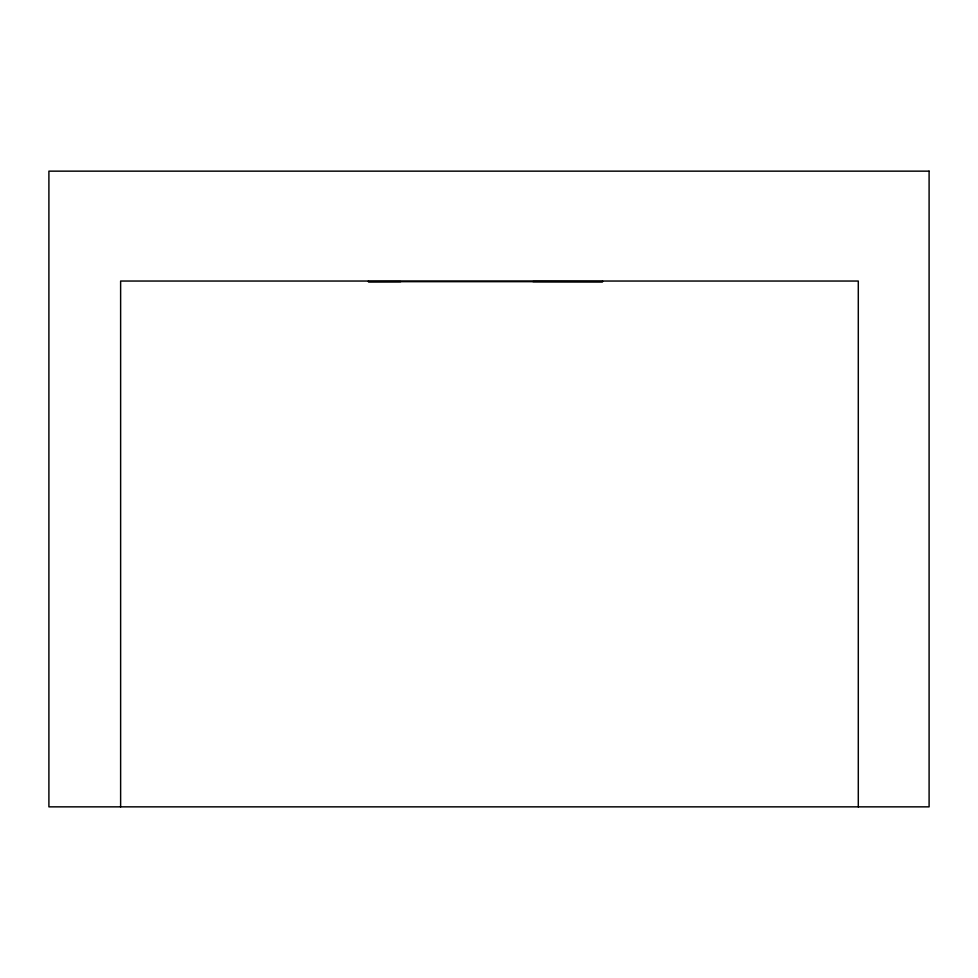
<?xml version="1.0" encoding="UTF-8"?>
<svg xmlns="http://www.w3.org/2000/svg" width="978" height="978" viewBox="0 0 978 978"><rect width="100%" height="100%" fill="white"/><g stroke="black" fill="none" stroke-linecap="round" stroke-linejoin="round"><path stroke-width="1.47" d="M602.558 281.041L602.558 281.664L368.425 281.664L368.425 281.041M368.425 281.664L400.723 281.615M532.924 281.578L602.558 281.664M858.293 806.85L858.293 281.041L120.624 281.041L120.624 806.85M929.1 171.15L48.9 171.15L48.9 806.85L929.1 806.85L929.1 171.15"/></g></svg>
